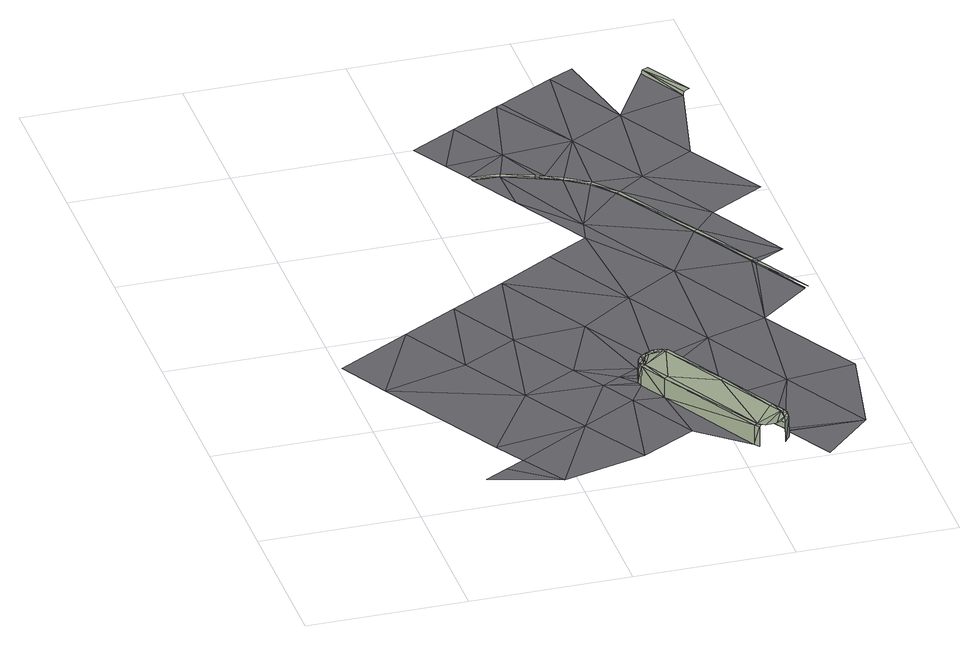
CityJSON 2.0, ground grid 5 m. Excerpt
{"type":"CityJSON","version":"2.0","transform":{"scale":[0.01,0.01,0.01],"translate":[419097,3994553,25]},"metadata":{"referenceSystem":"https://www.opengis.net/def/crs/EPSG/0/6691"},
"CityObjects":{
"road1":{"type":"Road","attributes":{"class":"1040","function":"9020","RoadStructureAttribute.sectionType":"9"},"geometry":[{"type":"MultiSurface","lod":"3","boundaries":[[[0,1,2]],[[3,4,5]],[[6,7,2]],[[8,3,5]],[[8,9,6]],[[2,10,0]],[[2,7,10]],[[9,7,6]],[[8,5,9]],[[11,9,5]],[[0,10,12]],[[13,12,10]],[[10,7,13]],[[9,14,7]],[[14,15,7]],[[11,16,9]],[[7,15,13]],[[17,12,13]],[[9,16,14]],[[14,18,15]],[[11,19,16]],[[18,20,15]],[[21,14,16]],[[22,18,14]],[[13,15,23]],[[13,23,17]],[[21,22,14]],[[19,24,16]],[[16,24,21]],[[25,26,18]],[[25,18,22]],[[15,20,23]],[[21,27,22]],[[28,22,27]],[[24,27,21]],[[28,29,22]],[[27,30,28]],[[22,29,25]],[[31,29,28]],[[32,31,28]],[[28,30,32]],[[30,27,33]],[[33,27,24]],[[18,26,20]],[[25,29,26]],[[34,26,29]],[[35,24,19]],[[34,29,31]],[[36,31,32]],[[32,30,36]],[[30,33,37]],[[38,36,30]],[[31,36,34]],[[39,26,34]],[[39,20,26]],[[24,40,33]],[[34,36,41]],[[38,41,36]],[[39,34,41]],[[42,30,37]],[[43,37,33]],[[39,44,20]],[[23,45,17]],[[30,46,38]],[[38,47,41]],[[48,39,41]],[[44,49,20]],[[47,48,41]],[[48,44,39]],[[46,47,38]],[[23,20,49]],[[30,42,46]],[[40,24,35]],[[50,42,37]],[[47,51,48]],[[43,50,37]],[[45,52,17]],[[43,33,40]],[[46,51,47]],[[44,48,53]],[[53,49,44]],[[53,48,51]],[[46,42,51]],[[54,55,35]],[[56,53,51]],[[40,35,55]],[[42,56,51]],[[57,49,53]],[[56,57,53]],[[58,43,40]],[[58,40,55]],[[58,59,43]],[[45,23,49]],[[56,42,60]],[[57,56,61]],[[59,62,43]],[[60,42,50]],[[61,56,60]],[[57,63,49]],[[50,43,64]],[[61,63,57]],[[59,65,62]],[[60,50,64]],[[64,43,62]],[[65,66,67]],[[64,68,60]],[[63,45,49]],[[67,66,69]],[[61,60,68]],[[70,71,69]],[[62,65,67]],[[71,67,69]],[[72,71,70]],[[73,61,68]],[[74,62,67]],[[62,68,64]],[[67,75,74]],[[74,76,62]],[[67,71,75]],[[62,76,68]],[[75,76,74]],[[77,75,71]],[[71,72,77]],[[73,68,76]],[[45,78,52]],[[79,73,76]],[[79,76,75]],[[77,80,75]],[[80,79,75]],[[81,82,83]],[[83,84,85]],[[85,86,87]],[[88,89,81]],[[90,61,73]],[[91,87,92]],[[84,93,85]],[[84,83,82]],[[82,81,89]],[[86,92,87]],[[94,80,77]],[[94,79,80]],[[95,89,88]],[[82,89,84]],[[61,90,63]],[[78,95,88]],[[73,79,90]],[[85,93,86]],[[96,93,84]],[[97,45,63]],[[45,97,78]],[[98,96,89]],[[84,89,96]],[[96,99,93]],[[77,100,94]],[[97,95,78]],[[101,89,95]],[[86,93,99]],[[90,79,94]],[[86,102,92]],[[99,103,86]],[[98,89,101]],[[96,103,99]],[[104,63,90]],[[101,105,98]],[[96,98,105]],[[103,96,105]],[[95,106,101]],[[107,103,105]],[[97,108,95]],[[97,63,104]],[[94,109,90]],[[101,106,105]],[[110,102,86]],[[108,111,95]],[[107,110,103]],[[95,111,106]],[[107,105,112]],[[113,105,106]],[[105,113,112]],[[86,103,110]],[[90,109,104]],[[106,111,113]],[[104,114,97]],[[115,112,113]],[[116,115,113]],[[113,111,116]],[[110,117,102]],[[107,112,110]],[[111,108,116]],[[115,118,112]],[[119,115,116]],[[120,119,116]],[[97,114,108]],[[112,118,110]],[[110,121,117]],[[116,108,120]],[[104,122,114]],[[123,119,120]],[[114,124,108]],[[120,108,124]],[[104,125,122]],[[124,123,120]],[[115,119,126]],[[118,115,126]],[[124,114,127]],[[127,114,122]],[[124,127,128]],[[123,124,128]],[[122,129,127]],[[127,130,128]],[[110,118,131]],[[132,123,128]],[[110,131,121]],[[119,132,126]],[[119,123,132]],[[126,133,118]],[[131,134,121]],[[133,135,118]],[[131,118,135]],[[135,136,131]],[[136,137,131]],[[138,137,136]],[[136,139,138]],[[139,140,138]],[[138,140,141]]],"semantics":{"surfaces":[{"type":"TrafficArea","function":"1010"},{"type":"TrafficArea","function":"2000"},{"type":"AuxiliaryTrafficArea","function":"3000"},{"type":"AuxiliaryTrafficArea","function":"1100"}],"values":[0,1,0,1,0,0,0,0,0,0,0,0,0,0,0,0,0,0,0,0,0,0,0,0,0,0,0,0,0,0,0,0,2,2,2,2,2,2,2,2,2,2,2,0,2,2,0,2,2,2,2,2,2,2,0,2,2,2,2,2,2,0,0,2,2,2,0,2,2,2,0,2,2,2,2,2,0,2,2,2,0,2,2,2,2,2,2,0,2,2,2,2,0,2,2,2,2,2,0,2,0,2,2,2,2,2,0,2,2,2,2,2,2,2,2,2,2,2,2,2,2,2,2,2,0,2,2,2,2,3,3,1,0,0,1,3,3,3,1,0,0,0,3,0,0,0,1,3,0,0,3,3,3,0,0,0,1,0,1,1,0,3,0,3,3,3,0,3,0,0,0,3,1,0,1,0,3,3,3,1,0,3,0,3,3,3,1,1,3,1,3,3,0,1,1,3,0,3,3,3,0,3,1,1,3,3,3,3,3,3,1,1,1,1,1,1,1,1,1,1,1,3,3,3,3]}}]}
},
"vertices":[
[244,997,81],[11,867,79],[98,711,77],[315,184,80],[241,142,80],[460,75,81],[321,313,77],[483,567,80],[375,217,79],[603,352,81],[363,782,80],[723,138,83],[418,1094,82],[538,879,81],[718,557,81],[658,664,81],[778,450,81],[593,1191,84],[777,588,82],[897,235,81],[837,618,83],[825,525,81],[822,544,80],[760,892,82],[871,442,81],[826,566,80],[839,583,81],[827,526,146],[824,544,146],[827,565,146],[839,530,146],[840,560,146],[837,544,146],[872,443,146],[840,582,146],[1052,119,76],[849,572,146],[884,449,146],[865,583,147],[858,596,82],[1053,120,142],[859,594,147],[917,581,150],[1064,127,142],[883,605,83],[926,1004,86],[905,586,150],[884,589,148],[883,603,148],[896,649,84],[1027,386,147],[909,599,150],[768,1289,88],[909,601,84],[1064,104,76],[1065,106,142],[926,591,150],[928,592,85],[1073,117,142],[1085,112,141],[1038,392,147],[1040,393,82],[1149,172,144],[1085,720,87],[1127,212,144],[1119,111,143],[1135,119,143],[1149,137,144],[1138,218,144],[1144,109,143],[1145,107,78],[1161,132,144],[1163,131,79],[1140,219,78],[1152,162,144],[1165,163,144],[1161,177,144],[1167,162,79],[898,1361,89],[1163,178,79],[1167,163,79],[671,1768,89],[732,1764,90],[670,1770,91],[754,1764,91],[662,1784,91],[797,1883,89],[618,1863,91],[758,1612,89],[754,1762,90],[1244,435,84],[554,1977,91],[699,2058,91],[759,1776,91],[1402,151,83],[914,1437,89],[852,1732,91],[1096,1111,88],[851,1730,89],[856,1744,91],[1252,9,79],[926,1692,90],[855,2145,91],[882,1731,91],[1278,784,86],[927,1694,91],[997,1647,89],[933,1705,91],[1214,1308,89],[1460,458,86],[1015,1902,89],[1056,1578,89],[1005,1659,91],[998,1648,91],[1330,1104,87],[1069,1586,90],[1058,1579,90],[874,2155,91],[1156,1649,90],[1227,1316,90],[1216,1309,90],[1049,2253,90],[1339,1087,87],[1343,1111,89],[1331,1105,89],[1437,913,86],[1297,1396,89],[1341,1088,89],[1352,1094,89],[1439,914,88],[1450,920,88],[1190,1999,90],[1438,1142,88],[1472,1493,91],[1129,2297,87],[1331,1746,90],[1402,2064,85],[1318,2216,85],[1321,2215,98],[1404,2065,98],[1424,2076,98],[1341,2226,98]
]}
